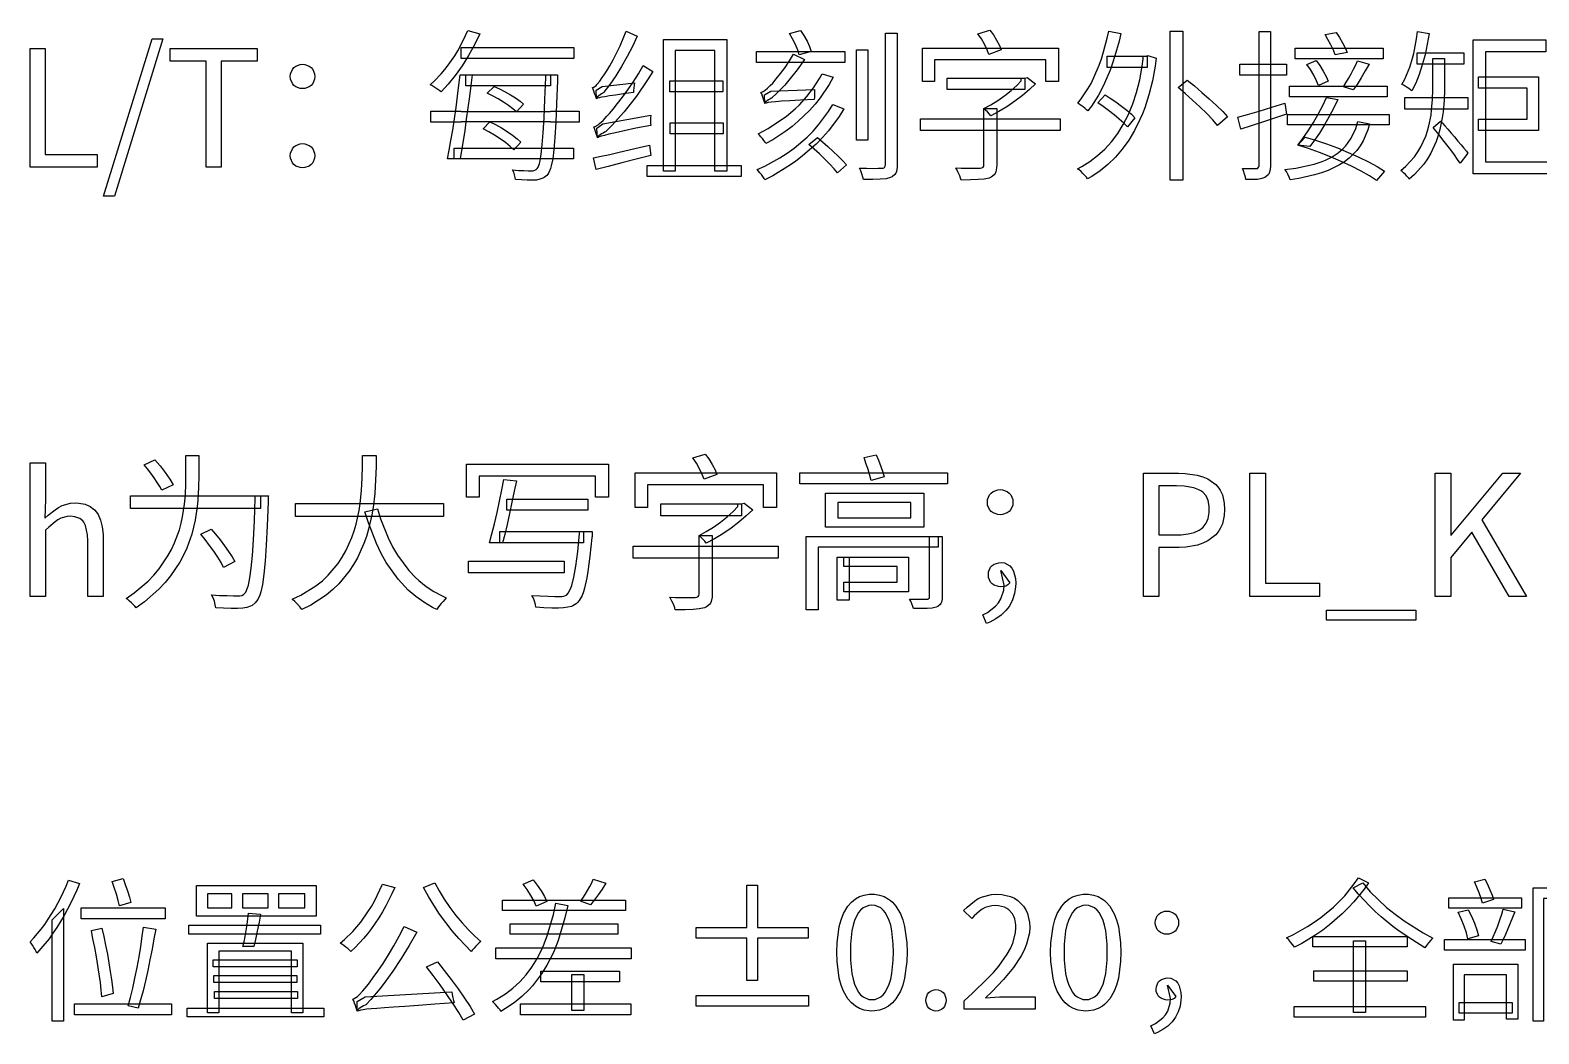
# Model space of a CAD drawing. Header units: millimetres. Extents: x 5 to 292, y 5 to 205.
# Drawn here: x 158 to 179.35, y 90.79 to 105 of the extents above; entities that cross this region are included whole.
import ezdxf

# ---------------------------------------------------------------- set-up
doc = ezdxf.new("R2010")
doc.units = ezdxf.units.MM
doc.layers.add('ANNOTATION', color=7, linetype='Continuous')

msp = doc.modelspace()

# ---------------------------------------------------------------- linework, layer by layer
at = {"layer": 'ANNOTATION'}
for points in [[(159.037, 102.65), (159.725, 104.879), (159.876, 104.879), (159.191, 102.65), (159.037, 102.65)], [(164.193, 104.997), (164.365, 104.947), (164.289, 104.793), (164.204, 104.64), (164.112, 104.494), (164.015, 104.358), (163.915, 104.234), (163.815, 104.125), (163.796, 104.14), (163.771, 104.158), (163.742, 104.178), (163.713, 104.197), (163.686, 104.215), (163.662, 104.228), (163.715, 104.276), (163.818, 104.383), (163.868, 104.443), (163.916, 104.506), (164.007, 104.639), (164.05, 104.709), (164.09, 104.78), (164.162, 104.925), (164.193, 104.997)], [(166.014, 104.029), (166.008, 104.048), (165.999, 104.075), (165.988, 104.105), (165.978, 104.135), (165.968, 104.164), (165.959, 104.189), (165.975, 104.194), (166.007, 104.217), (166.024, 104.234), (166.059, 104.277), (166.096, 104.331), (166.122, 104.368), (166.158, 104.425), (166.201, 104.497), (166.248, 104.582), (166.298, 104.676), (166.347, 104.777), (166.393, 104.881), (166.435, 104.984), (166.591, 104.913), (166.523, 104.769), (166.449, 104.626), (166.37, 104.488), (166.287, 104.355), (166.203, 104.233), (166.117, 104.123), (166.117, 104.116), (166.117, 104.116), (166.102, 104.108), (166.085, 104.098), (166.065, 104.085), (166.045, 104.07), (166.029, 104.056), (166.017, 104.043), (166.014, 104.029)], [(166.964, 104.869), (167.86, 104.869), (167.86, 103.003), (167.69, 103.003), (167.69, 104.711), (167.129, 104.711), (167.129, 103.003), (166.964, 103.003), (166.964, 104.869)], [(168.744, 104.952), (168.902, 104.995), (168.949, 104.924), (168.993, 104.845), (169.03, 104.767), (169.053, 104.7), (168.884, 104.65), (168.863, 104.717), (168.829, 104.796), (168.788, 104.877), (168.744, 104.952)], [(170.102, 104.956), (170.271, 104.956), (170.271, 103.099), (170.27, 103.061), (170.259, 103.001), (170.249, 102.978), (170.236, 102.958), (170.198, 102.926), (170.173, 102.913), (170.111, 102.898), (170.03, 102.889), (169.925, 102.885), (169.792, 102.884), (169.785, 102.921), (169.771, 102.965), (169.753, 103.01), (169.735, 103.049), (169.836, 103.045), (169.929, 103.044), (170.002, 103.045), (170.047, 103.046), (170.072, 103.049), (170.089, 103.058), (170.098, 103.074), (170.102, 103.099), (170.102, 104.956)], [(171.412, 104.947), (171.581, 105), (171.63, 104.934), (171.676, 104.859), (171.715, 104.785), (171.742, 104.721), (171.565, 104.656), (171.541, 104.723), (171.504, 104.8), (171.46, 104.877), (171.412, 104.947)], [(173.262, 104.986), (173.434, 104.954), (173.409, 104.846), (173.35, 104.637), (173.317, 104.535), (173.282, 104.436), (173.204, 104.249), (173.162, 104.162), (173.117, 104.078), (173.021, 103.926), (172.969, 103.857), (172.95, 103.874), (172.926, 103.894), (172.9, 103.914), (172.872, 103.935), (172.845, 103.953), (172.823, 103.967), (172.874, 104.029), (172.969, 104.169), (173.013, 104.246), (173.054, 104.328), (173.128, 104.503), (173.161, 104.596), (173.19, 104.691), (173.241, 104.886), (173.262, 104.986)], [(174.132, 104.984), (174.311, 104.984), (174.311, 102.879), (174.132, 102.879), (174.132, 104.984)], [(175.39, 104.982), (175.55, 104.982), (175.55, 103.083), (175.546, 103.022), (175.533, 102.975), (175.523, 102.957), (175.492, 102.927), (175.472, 102.916), (175.427, 102.899), (175.368, 102.888), (175.294, 102.884), (175.202, 102.884), (175.197, 102.92), (175.185, 102.963), (175.17, 103.007), (175.154, 103.044), (175.219, 103.042), (175.278, 103.042), (175.351, 103.042), (175.368, 103.044), (175.387, 103.064), (175.39, 103.081), (175.39, 104.982)], [(176.324, 104.94), (176.482, 104.966), (176.527, 104.898), (176.57, 104.823), (176.608, 104.748), (176.636, 104.684), (176.468, 104.65), (176.443, 104.715), (176.407, 104.791), (176.365, 104.87), (176.324, 104.94)], [(177.634, 104.982), (177.797, 104.952), (177.771, 104.8), (177.738, 104.651), (177.7, 104.507), (177.656, 104.372), (177.607, 104.249), (177.552, 104.141), (177.534, 104.156), (177.511, 104.172), (177.485, 104.189), (177.459, 104.206), (177.434, 104.221), (177.412, 104.233), (177.453, 104.306), (177.522, 104.475), (177.552, 104.57), (177.578, 104.67), (177.619, 104.876), (177.634, 104.982)], [(179.45, 104.865), (179.45, 104.695), (178.592, 104.695), (178.592, 103.136), (179.489, 103.136), (179.489, 102.968), (178.418, 102.968), (178.418, 104.865), (179.45, 104.865)], [(158, 103.06), (158, 104.739), (158.211, 104.739), (158.211, 103.241), (158.946, 103.241), (158.946, 103.06), (158, 103.06)], [(160.49, 103.06), (160.49, 104.56), (159.981, 104.56), (159.981, 104.739), (161.211, 104.739), (161.211, 104.56), (160.702, 104.56), (160.702, 103.06), (160.49, 103.06)], [(164.097, 104.753), (165.691, 104.753), (165.691, 104.597), (164.097, 104.597), (164.097, 104.753)], [(168.277, 104.7), (169.527, 104.7), (169.527, 104.542), (168.277, 104.542), (168.277, 104.7)], [(168.395, 103.96), (168.39, 103.981), (168.382, 104.007), (168.372, 104.036), (168.362, 104.068), (168.352, 104.097), (168.341, 104.12), (168.372, 104.132), (168.403, 104.152), (168.436, 104.181), (168.473, 104.215), (168.507, 104.252), (168.557, 104.31), (168.617, 104.385), (168.682, 104.472), (168.745, 104.566), (168.801, 104.661), (168.957, 104.585), (168.853, 104.438), (168.738, 104.292), (168.678, 104.223), (168.558, 104.099), (168.498, 104.045), (168.498, 104.04), (168.498, 104.04), (168.482, 104.032), (168.465, 104.023), (168.446, 104.013), (168.427, 104.001), (168.41, 103.988), (168.399, 103.974), (168.395, 103.96)], [(169.692, 104.721), (169.854, 104.721), (169.854, 103.443), (169.692, 103.443), (169.692, 104.721)], [(170.626, 104.746), (172.55, 104.746), (172.55, 104.272), (172.374, 104.272), (172.374, 104.581), (170.796, 104.581), (170.796, 104.272), (170.626, 104.272), (170.626, 104.746)], [(173.75, 104.634), (173.782, 104.634), (173.816, 104.64), (173.936, 104.604), (173.92, 104.492), (173.88, 104.281), (173.831, 104.084), (173.773, 103.902), (173.74, 103.817), (173.705, 103.735), (173.629, 103.582), (173.546, 103.442), (173.455, 103.315), (173.406, 103.257), (173.356, 103.202), (173.252, 103.1), (173.141, 103.009), (173.025, 102.93), (172.964, 102.895), (172.948, 102.918), (172.924, 102.945), (172.898, 102.972), (172.871, 102.999), (172.844, 103.021), (172.82, 103.037), (172.881, 103.069), (172.996, 103.142), (173.105, 103.225), (173.207, 103.318), (173.255, 103.368), (173.302, 103.421), (173.389, 103.537), (173.468, 103.664), (173.54, 103.804), (173.572, 103.878), (173.603, 103.955), (173.657, 104.12), (173.702, 104.299), (173.736, 104.491), (173.75, 104.592), (173.75, 104.634)], [(173.242, 104.634), (173.805, 104.634), (173.805, 104.471), (173.242, 104.471), (173.242, 104.634)], [(175.901, 104.743), (177.144, 104.743), (177.144, 104.592), (175.901, 104.592), (175.901, 104.743)], [(177.628, 104.677), (178.287, 104.677), (178.287, 104.519), (177.628, 104.519), (177.628, 104.677)], [(161.855, 104.173), (161.821, 104.176), (161.761, 104.199), (161.733, 104.219), (161.71, 104.244), (161.684, 104.306), (161.681, 104.343), (161.684, 104.381), (161.71, 104.444), (161.733, 104.47), (161.761, 104.49), (161.821, 104.514), (161.855, 104.517), (161.888, 104.514), (161.949, 104.49), (161.976, 104.47), (161.999, 104.444), (162.025, 104.381), (162.029, 104.343), (162.025, 104.306), (161.999, 104.244), (161.976, 104.219), (161.949, 104.199), (161.888, 104.176), (161.855, 104.173)], [(166.03, 103.477), (166.024, 103.498), (166.016, 103.523), (166.006, 103.551), (165.996, 103.58), (165.986, 103.608), (165.975, 103.631), (165.995, 103.636), (166.036, 103.659), (166.058, 103.677), (166.106, 103.723), (166.16, 103.782), (166.197, 103.822), (166.249, 103.883), (166.313, 103.962), (166.382, 104.054), (166.457, 104.156), (166.532, 104.266), (166.607, 104.381), (166.676, 104.498), (166.813, 104.413), (166.738, 104.295), (166.578, 104.065), (166.492, 103.953), (166.405, 103.846), (166.231, 103.652), (166.144, 103.566), (166.144, 103.562), (166.144, 103.562), (166.127, 103.554), (166.108, 103.544), (166.087, 103.533), (166.065, 103.52), (166.047, 103.505), (166.034, 103.491), (166.03, 103.477)], [(175.117, 104.521), (175.779, 104.521), (175.779, 104.361), (175.117, 104.361), (175.117, 104.521)], [(176.068, 104.514), (176.198, 104.57), (176.25, 104.498), (176.299, 104.419), (176.341, 104.343), (176.37, 104.279), (176.233, 104.215), (176.204, 104.282), (176.164, 104.361), (176.117, 104.442), (176.068, 104.514)], [(176.785, 104.567), (176.947, 104.519), (176.891, 104.423), (176.834, 104.324), (176.777, 104.231), (176.723, 104.155), (176.583, 104.198), (176.62, 104.253), (176.656, 104.314), (176.693, 104.38), (176.728, 104.447), (176.759, 104.511), (176.785, 104.567)], [(177.847, 104.599), (178.012, 104.599), (178.012, 104.15), (178.008, 104.003), (177.994, 103.843), (177.983, 103.761), (177.948, 103.593), (177.924, 103.509), (177.896, 103.425), (177.82, 103.261), (177.774, 103.18), (177.721, 103.103), (177.591, 102.958), (177.515, 102.89), (177.503, 102.91), (177.483, 102.933), (177.46, 102.957), (177.436, 102.98), (177.414, 102.999), (177.396, 103.012), (177.468, 103.074), (177.589, 103.207), (177.638, 103.278), (177.68, 103.35), (177.748, 103.498), (177.773, 103.573), (177.793, 103.648), (177.823, 103.799), (177.832, 103.873), (177.844, 104.018), (177.847, 104.155), (177.847, 104.599)], [(164.083, 104.366), (164.255, 104.366), (164.236, 104.219), (164.216, 104.062), (164.195, 103.9), (164.172, 103.738), (164.15, 103.58), (164.127, 103.432), (164.104, 103.297), (164.083, 103.179), (163.907, 103.179), (163.93, 103.3), (163.954, 103.437), (163.98, 103.586), (164.004, 103.745), (164.027, 103.907), (164.048, 104.068), (164.066, 104.222), (164.083, 104.366)], [(164.166, 104.366), (165.363, 104.366), (165.363, 104.212), (164.166, 104.212), (164.166, 104.366)], [(164.468, 104.109), (164.566, 104.205), (164.641, 104.17), (164.72, 104.129), (164.797, 104.085), (164.869, 104.04), (164.933, 103.995), (164.983, 103.951), (164.88, 103.843), (164.83, 103.888), (164.769, 103.935), (164.698, 103.982), (164.622, 104.029), (164.544, 104.072), (164.468, 104.109)], [(165.295, 104.366), (165.464, 104.366), (165.464, 104.366), (165.464, 104.349), (165.464, 104.332), (165.463, 104.313), (165.462, 104.294), (165.462, 104.281), (165.45, 103.963), (165.439, 103.699), (165.426, 103.483), (165.411, 103.312), (165.394, 103.18), (165.374, 103.08), (165.364, 103.042), (165.34, 102.984), (165.326, 102.964), (165.31, 102.944), (165.275, 102.914), (165.256, 102.903), (165.213, 102.889), (165.164, 102.879), (165.106, 102.878), (165.033, 102.878), (164.952, 102.88), (164.868, 102.884), (164.864, 102.916), (164.855, 102.952), (164.842, 102.989), (164.827, 103.021), (164.911, 103.015), (164.987, 103.012), (165.049, 103.01), (165.093, 103.01), (165.12, 103.011), (165.141, 103.017), (165.159, 103.027), (165.175, 103.044), (165.187, 103.06), (165.207, 103.113), (165.216, 103.15), (165.232, 103.247), (165.246, 103.379), (165.26, 103.549), (165.272, 103.761), (165.283, 104.02), (165.295, 104.329), (165.295, 104.366)], [(166.014, 104.029), (166.009, 104.153), (166.092, 104.205), (166.55, 104.253), (166.545, 104.221), (166.54, 104.182), (166.538, 104.145), (166.538, 104.116), (166.395, 104.097), (166.283, 104.081), (166.196, 104.069), (166.132, 104.058), (166.085, 104.05), (166.053, 104.042), (166.03, 104.036), (166.014, 104.029)], [(167.053, 104.285), (167.802, 104.285), (167.802, 104.127), (167.053, 104.127), (167.053, 104.285)], [(169.206, 104.384), (169.362, 104.333), (169.307, 104.233), (169.18, 104.044), (169.108, 103.954), (169.032, 103.869), (168.869, 103.711), (168.783, 103.638), (168.693, 103.57), (168.508, 103.448), (168.411, 103.394), (168.4, 103.413), (168.382, 103.438), (168.361, 103.465), (168.34, 103.491), (168.321, 103.514), (168.304, 103.532), (168.442, 103.606), (168.703, 103.784), (168.826, 103.888), (168.885, 103.943), (168.992, 104.06), (169.087, 104.184), (169.17, 104.315), (169.206, 104.384)], [(170.977, 104.322), (172.076, 104.322), (172.076, 104.159), (170.977, 104.159), (170.977, 104.322)], [(172.025, 104.322), (172.071, 104.322), (172.11, 104.331), (172.227, 104.242), (172.139, 104.159), (172.04, 104.075), (171.934, 103.993), (171.822, 103.916), (171.707, 103.848), (171.593, 103.788), (171.574, 103.813), (171.548, 103.842), (171.521, 103.87), (171.497, 103.891), (171.595, 103.944), (171.694, 104.006), (171.791, 104.074), (171.881, 104.147), (171.961, 104.219), (172.025, 104.285), (172.025, 104.322)], [(174.243, 104.187), (174.373, 104.29), (174.474, 104.21), (174.58, 104.12), (174.686, 104.027), (174.787, 103.935), (174.875, 103.849), (174.945, 103.772), (174.804, 103.651), (174.737, 103.73), (174.651, 103.819), (174.553, 103.915), (174.449, 104.011), (174.345, 104.103), (174.243, 104.187)], [(175.82, 104.207), (177.204, 104.207), (177.204, 104.058), (175.82, 104.058), (175.82, 104.207)], [(178.495, 104.34), (179.345, 104.34), (179.345, 103.578), (178.495, 103.578), (178.495, 103.738), (179.182, 103.738), (179.182, 104.178), (178.495, 104.178), (178.495, 104.34)], [(168.395, 103.96), (168.391, 104.084), (168.48, 104.137), (169.101, 104.162), (169.099, 104.127), (169.097, 104.088), (169.097, 104.051), (169.096, 104.02), (168.902, 104.011), (168.749, 104.001), (168.633, 103.993), (168.546, 103.987), (168.485, 103.98), (168.443, 103.974), (168.415, 103.967), (168.395, 103.96)], [(173.106, 103.972), (173.21, 104.086), (173.285, 104.039), (173.364, 103.984), (173.443, 103.925), (173.518, 103.866), (173.583, 103.81), (173.633, 103.761), (173.528, 103.631), (173.477, 103.682), (173.412, 103.74), (173.338, 103.802), (173.26, 103.863), (173.182, 103.92), (173.106, 103.972)], [(175.088, 103.768), (175.226, 103.805), (175.391, 103.855), (175.571, 103.911), (175.754, 103.969), (175.777, 103.809), (175.609, 103.754), (175.44, 103.699), (175.278, 103.646), (175.131, 103.598), (175.088, 103.768)], [(175.94, 103.371), (176.01, 103.466), (176.084, 103.574), (176.158, 103.692), (176.228, 103.813), (176.291, 103.934), (176.343, 104.047), (176.503, 104.017), (176.448, 103.901), (176.384, 103.779), (176.314, 103.659), (176.243, 103.544), (176.173, 103.441), (176.109, 103.353), (175.94, 103.371)], [(177.453, 104.045), (178.342, 104.045), (178.342, 103.882), (177.453, 103.882), (177.453, 104.045)], [(163.671, 103.855), (164.099, 103.855), (164.099, 103.85), (165.363, 103.85), (165.363, 103.855), (165.769, 103.855), (165.769, 103.699), (165.363, 103.699), (165.363, 103.701), (164.099, 103.701), (164.099, 103.699), (163.671, 103.699), (163.671, 103.855)], [(166.03, 103.477), (166.021, 103.612), (166.105, 103.672), (166.783, 103.795), (166.78, 103.759), (166.779, 103.72), (166.779, 103.682), (166.781, 103.653), (166.571, 103.611), (166.406, 103.576), (166.282, 103.549), (166.19, 103.527), (166.125, 103.511), (166.081, 103.498), (166.052, 103.488), (166.03, 103.477)], [(169.357, 103.949), (169.513, 103.887), (169.447, 103.779), (169.297, 103.575), (169.212, 103.479), (169.122, 103.388), (168.93, 103.219), (168.828, 103.141), (168.723, 103.069), (168.508, 102.939), (168.398, 102.882), (168.386, 102.902), (168.368, 102.927), (168.347, 102.955), (168.326, 102.981), (168.305, 103.006), (168.288, 103.026), (168.398, 103.076), (168.609, 103.193), (168.711, 103.259), (168.81, 103.33), (168.993, 103.486), (169.078, 103.571), (169.157, 103.66), (169.297, 103.849), (169.357, 103.949)], [(171.497, 103.891), (171.678, 103.891), (171.678, 103.088), (171.676, 103.052), (171.665, 102.994), (171.655, 102.971), (171.641, 102.951), (171.598, 102.919), (171.57, 102.907), (171.501, 102.892), (171.415, 102.884), (171.307, 102.88), (171.174, 102.879), (171.167, 102.906), (171.156, 102.936), (171.143, 102.966), (171.129, 102.997), (171.114, 103.026), (171.1, 103.051), (171.176, 103.049), (171.248, 103.048), (171.314, 103.047), (171.371, 103.046), (171.444, 103.046), (171.469, 103.051), (171.485, 103.059), (171.494, 103.073), (171.497, 103.092), (171.497, 103.891)], [(175.791, 103.807), (177.229, 103.807), (177.229, 103.658), (175.791, 103.658), (175.791, 103.807)], [(164.408, 103.605), (164.504, 103.704), (164.585, 103.664), (164.668, 103.617), (164.749, 103.566), (164.825, 103.515), (164.892, 103.464), (164.944, 103.417), (164.843, 103.307), (164.792, 103.355), (164.726, 103.408), (164.651, 103.462), (164.571, 103.515), (164.489, 103.563), (164.408, 103.605)], [(167.056, 103.688), (167.805, 103.688), (167.805, 103.534), (167.056, 103.534), (167.056, 103.688)], [(170.601, 103.747), (172.573, 103.747), (172.573, 103.582), (170.601, 103.582), (170.601, 103.747)], [(176.789, 103.706), (176.954, 103.676), (176.928, 103.59), (176.861, 103.433), (176.82, 103.364), (176.774, 103.299), (176.664, 103.186), (176.599, 103.137), (176.528, 103.092), (176.366, 103.015), (176.274, 102.982), (176.175, 102.953), (175.953, 102.902), (175.83, 102.882), (175.816, 102.92), (175.799, 102.961), (175.778, 102.999), (175.756, 103.028), (175.908, 103.048), (176.17, 103.105), (176.281, 103.141), (176.331, 103.162), (176.425, 103.209), (176.508, 103.263), (176.58, 103.325), (176.612, 103.359), (176.641, 103.395), (176.694, 103.473), (176.757, 103.606), (176.789, 103.706)], [(177.957, 103.713), (177.984, 103.686), (178.02, 103.646), (178.062, 103.598), (178.108, 103.544), (178.156, 103.488), (178.203, 103.431), (178.248, 103.377), (178.289, 103.328), (178.323, 103.288), (178.346, 103.259), (178.234, 103.119), (178.2, 103.171), (178.155, 103.234), (178.104, 103.304), (178.048, 103.377), (177.991, 103.449), (177.938, 103.517), (177.891, 103.576), (177.854, 103.621), (177.957, 103.713)], [(161.855, 103.051), (161.821, 103.054), (161.761, 103.077), (161.733, 103.098), (161.71, 103.123), (161.684, 103.186), (161.681, 103.223), (161.684, 103.26), (161.71, 103.322), (161.733, 103.347), (161.761, 103.368), (161.821, 103.391), (161.855, 103.394), (161.888, 103.391), (161.949, 103.368), (161.976, 103.347), (161.999, 103.322), (162.025, 103.26), (162.029, 103.223), (162.025, 103.186), (161.999, 103.123), (161.976, 103.098), (161.949, 103.077), (161.888, 103.054), (161.855, 103.051)], [(164.001, 103.33), (165.689, 103.33), (165.689, 103.177), (164.001, 103.177), (164.001, 103.33)], [(165.972, 103.193), (166.08, 103.216), (166.201, 103.242), (166.334, 103.272), (166.474, 103.305), (166.619, 103.34), (166.765, 103.374), (166.781, 103.227), (166.577, 103.175), (166.372, 103.122), (166.178, 103.072), (166.007, 103.028), (165.972, 103.193)], [(169.018, 103.383), (169.14, 103.482), (169.211, 103.421), (169.286, 103.353), (169.363, 103.283), (169.436, 103.215), (169.501, 103.151), (169.552, 103.094), (169.426, 102.98), (169.376, 103.039), (169.314, 103.105), (169.243, 103.176), (169.168, 103.248), (169.093, 103.318), (169.018, 103.383)], [(175.94, 103.371), (176.043, 103.486), (176.19, 103.443), (176.343, 103.391), (176.498, 103.333), (176.652, 103.269), (176.8, 103.204), (176.938, 103.137), (177.061, 103.07), (177.165, 103.003), (177.052, 102.872), (176.953, 102.937), (176.834, 103.005), (176.699, 103.073), (176.553, 103.141), (176.4, 103.207), (176.244, 103.268), (176.089, 103.324), (175.94, 103.371)], [(166.733, 103.085), (168.059, 103.085), (168.059, 102.927), (166.733, 102.927), (166.733, 103.085)], [(158, 96.983), (158, 98.878), (158.219, 98.878), (158.219, 98.359), (158.209, 98.093), (158.255, 98.136), (158.352, 98.213), (158.402, 98.246), (158.455, 98.274), (158.573, 98.306), (158.638, 98.31), (158.687, 98.307), (158.776, 98.291), (158.851, 98.259), (158.912, 98.21), (158.938, 98.18), (158.96, 98.145), (158.996, 98.066), (159.02, 97.971), (159.032, 97.862), (159.033, 97.802), (159.033, 96.983), (158.817, 96.983), (158.817, 97.774), (158.813, 97.859), (158.784, 97.991), (158.758, 98.038), (158.743, 98.057), (158.705, 98.087), (158.631, 98.114), (158.571, 98.119), (158.523, 98.116), (158.433, 98.091), (158.393, 98.069), (158.353, 98.041), (158.266, 97.967), (158.219, 97.921), (158.219, 96.983), (158, 96.983)], [(160.205, 98.978), (160.386, 98.978), (160.386, 98.695), (160.382, 98.529), (160.372, 98.35), (160.364, 98.256), (160.334, 98.064), (160.313, 97.965), (160.287, 97.866), (160.215, 97.667), (160.169, 97.568), (160.116, 97.469), (159.986, 97.275), (159.91, 97.18), (159.823, 97.087), (159.617, 96.91), (159.498, 96.826), (159.481, 96.848), (159.458, 96.871), (159.433, 96.895), (159.406, 96.919), (159.38, 96.94), (159.357, 96.957), (159.471, 97.036), (159.668, 97.201), (159.751, 97.288), (159.825, 97.377), (159.95, 97.558), (160, 97.65), (160.043, 97.743), (160.111, 97.928), (160.136, 98.02), (160.155, 98.112), (160.183, 98.29), (160.192, 98.376), (160.201, 98.542), (160.205, 98.698), (160.205, 98.978)], [(159.612, 98.85), (159.764, 98.917), (159.838, 98.833), (159.912, 98.738), (159.977, 98.645), (160.024, 98.567), (159.862, 98.488), (159.834, 98.541), (159.798, 98.6), (159.755, 98.663), (159.708, 98.728), (159.66, 98.792), (159.612, 98.85)], [(162.705, 98.981), (162.898, 98.981), (162.896, 98.818), (162.889, 98.637), (162.876, 98.444), (162.852, 98.244), (162.836, 98.142), (162.789, 97.937), (162.758, 97.834), (162.722, 97.732), (162.632, 97.533), (162.577, 97.437), (162.516, 97.343), (162.369, 97.165), (162.284, 97.081), (162.189, 97.001), (161.97, 96.86), (161.845, 96.798), (161.819, 96.835), (161.784, 96.875), (161.746, 96.913), (161.709, 96.945), (161.831, 97.003), (162.043, 97.133), (162.135, 97.207), (162.217, 97.285), (162.358, 97.451), (162.417, 97.54), (162.468, 97.631), (162.553, 97.818), (162.586, 97.914), (162.613, 98.01), (162.655, 98.203), (162.669, 98.299), (162.688, 98.486), (162.699, 98.664), (162.703, 98.83), (162.705, 98.981)], [(164.174, 98.855), (166.184, 98.855), (166.184, 98.388), (166, 98.388), (166, 98.688), (164.352, 98.688), (164.352, 98.388), (164.174, 98.388), (164.174, 98.855)], [(167.376, 98.945), (167.553, 99), (167.604, 98.931), (167.651, 98.853), (167.692, 98.776), (167.719, 98.709), (167.536, 98.643), (167.511, 98.712), (167.473, 98.792), (167.427, 98.872), (167.376, 98.945)], [(169.8, 98.95), (169.972, 98.99), (170.005, 98.912), (170.037, 98.826), (170.065, 98.744), (170.084, 98.679), (169.9, 98.624), (169.882, 98.695), (169.856, 98.781), (169.827, 98.87), (169.8, 98.95)], [(164.703, 98.64), (164.881, 98.621), (164.851, 98.475), (164.818, 98.318), (164.784, 98.158), (164.749, 98.003), (164.716, 97.863), (164.686, 97.743), (164.5, 97.743), (164.534, 97.869), (164.57, 98.014), (164.607, 98.172), (164.642, 98.334), (164.674, 98.494), (164.703, 98.64)], [(166.56, 98.735), (168.56, 98.735), (168.56, 98.243), (168.376, 98.243), (168.376, 98.564), (166.736, 98.564), (166.736, 98.243), (166.56, 98.243), (166.56, 98.735)], [(168.891, 98.735), (170.981, 98.735), (170.981, 98.578), (168.891, 98.578), (168.891, 98.735)], [(173.753, 96.983), (173.753, 98.728), (174.25, 98.728), (174.345, 98.725), (174.516, 98.701), (174.593, 98.68), (174.663, 98.651), (174.777, 98.571), (174.822, 98.519), (174.841, 98.49), (174.871, 98.424), (174.898, 98.307), (174.903, 98.216), (174.898, 98.129), (174.871, 98.012), (174.841, 97.945), (174.822, 97.914), (174.777, 97.858), (174.664, 97.77), (174.596, 97.737), (174.52, 97.711), (174.353, 97.682), (174.26, 97.679), (173.972, 97.679), (173.972, 96.983), (173.753, 96.983)], [(175.26, 96.983), (175.26, 98.728), (175.479, 98.728), (175.479, 97.171), (176.243, 97.171), (176.243, 96.983), (175.26, 96.983)], [(177.884, 96.983), (177.884, 98.728), (178.103, 98.728), (178.103, 97.852), (178.108, 97.852), (178.839, 98.728), (179.089, 98.728), (178.541, 98.067), (179.172, 96.983), (178.927, 96.983), (178.403, 97.893), (178.103, 97.536), (178.103, 96.983), (177.884, 96.983)], [(169.253, 98.445), (170.648, 98.445), (170.648, 97.966), (169.253, 97.966), (169.253, 98.445)], [(171.727, 98.14), (171.692, 98.143), (171.629, 98.167), (171.6, 98.188), (171.576, 98.214), (171.549, 98.278), (171.546, 98.317), (171.549, 98.356), (171.576, 98.422), (171.6, 98.449), (171.629, 98.47), (171.692, 98.494), (171.727, 98.497), (171.761, 98.494), (171.824, 98.47), (171.853, 98.449), (171.877, 98.422), (171.904, 98.356), (171.907, 98.317), (171.904, 98.278), (171.877, 98.214), (171.853, 98.188), (171.824, 98.167), (171.761, 98.143), (171.727, 98.14)], [(173.972, 97.857), (174.231, 97.857), (174.287, 97.858), (174.386, 97.869), (174.472, 97.891), (174.542, 97.923), (174.572, 97.943), (174.598, 97.966), (174.64, 98.021), (174.668, 98.09), (174.682, 98.171), (174.684, 98.216), (174.682, 98.262), (174.668, 98.343), (174.639, 98.408), (174.595, 98.459), (174.568, 98.478), (174.538, 98.495), (174.465, 98.522), (174.33, 98.545), (174.222, 98.55), (173.972, 98.55), (173.972, 97.857)], [(159.421, 98.41), (161.257, 98.41), (161.257, 98.231), (159.421, 98.231), (159.421, 98.41)], [(161.186, 98.41), (161.371, 98.41), (161.371, 98.41), (161.37, 98.392), (161.369, 98.373), (161.369, 98.352), (161.369, 98.317), (161.355, 97.986), (161.34, 97.709), (161.325, 97.482), (161.308, 97.299), (161.289, 97.156), (161.265, 97.048), (161.252, 97.005), (161.222, 96.94), (161.205, 96.917), (161.184, 96.893), (161.141, 96.858), (161.119, 96.846), (161.068, 96.829), (161.007, 96.819), (160.935, 96.816), (160.842, 96.815), (160.736, 96.818), (160.626, 96.824), (160.62, 96.867), (160.607, 96.917), (160.588, 96.966), (160.564, 97.009), (160.681, 97), (160.788, 96.996), (160.876, 96.995), (160.933, 96.995), (160.968, 96.995), (160.995, 97), (161.018, 97.011), (161.038, 97.029), (161.052, 97.047), (161.077, 97.105), (161.088, 97.144), (161.108, 97.247), (161.127, 97.386), (161.144, 97.566), (161.159, 97.788), (161.173, 98.056), (161.186, 98.374), (161.186, 98.41)], [(161.755, 98.3), (163.85, 98.3), (163.85, 98.116), (161.755, 98.116), (161.755, 98.3)], [(162.915, 98.226), (162.958, 98.084), (163.064, 97.816), (163.127, 97.689), (163.197, 97.569), (163.359, 97.351), (163.451, 97.254), (163.5, 97.209), (163.603, 97.127), (163.712, 97.054), (163.828, 96.992), (163.888, 96.964), (163.866, 96.943), (163.842, 96.915), (163.817, 96.885), (163.793, 96.855), (163.771, 96.825), (163.755, 96.798), (163.692, 96.83), (163.571, 96.902), (163.457, 96.983), (163.351, 97.074), (163.301, 97.124), (163.207, 97.229), (163.039, 97.465), (162.967, 97.595), (162.901, 97.733), (162.786, 98.027), (162.738, 98.183), (162.915, 98.226)], [(164.743, 98.364), (165.891, 98.364), (165.891, 98.207), (164.743, 98.207), (164.743, 98.364)], [(166.924, 98.295), (168.067, 98.295), (168.067, 98.126), (166.924, 98.126), (166.924, 98.295)], [(168.014, 98.295), (168.062, 98.295), (168.103, 98.305), (168.224, 98.212), (168.133, 98.125), (168.03, 98.038), (167.919, 97.953), (167.803, 97.873), (167.684, 97.802), (167.565, 97.74), (167.545, 97.766), (167.518, 97.796), (167.49, 97.825), (167.465, 97.847), (167.567, 97.902), (167.67, 97.966), (167.771, 98.038), (167.864, 98.113), (167.947, 98.188), (168.014, 98.257), (168.014, 98.295)], [(169.431, 98.314), (169.431, 98.097), (170.462, 98.097), (170.462, 98.314), (169.431, 98.314)], [(160.414, 97.866), (160.562, 97.938), (160.624, 97.865), (160.688, 97.786), (160.75, 97.703), (160.808, 97.622), (160.858, 97.547), (160.895, 97.481), (160.738, 97.395), (160.702, 97.464), (160.655, 97.542), (160.6, 97.624), (160.539, 97.708), (160.476, 97.79), (160.414, 97.866)], [(164.645, 97.905), (165.831, 97.905), (165.831, 97.743), (164.645, 97.743), (164.645, 97.905)], [(165.776, 97.905), (165.955, 97.905), (165.955, 97.905), (165.954, 97.889), (165.953, 97.873), (165.953, 97.853), (165.951, 97.835), (165.948, 97.821), (165.919, 97.553), (165.89, 97.338), (165.876, 97.249), (165.844, 97.104), (165.828, 97.048), (165.809, 97), (165.768, 96.926), (165.745, 96.9), (165.725, 96.881), (165.681, 96.853), (165.658, 96.844), (165.607, 96.831), (165.546, 96.824), (165.474, 96.821), (165.38, 96.821), (165.271, 96.825), (165.157, 96.831), (165.152, 96.871), (165.139, 96.917), (165.121, 96.961), (165.098, 97), (165.218, 96.992), (165.33, 96.987), (165.423, 96.984), (165.486, 96.983), (165.522, 96.984), (165.551, 96.988), (165.575, 96.996), (165.595, 97.009), (165.614, 97.029), (165.648, 97.093), (165.664, 97.138), (165.694, 97.256), (165.723, 97.415), (165.749, 97.62), (165.774, 97.876), (165.776, 97.905)], [(167.465, 97.847), (167.653, 97.847), (167.653, 97.012), (167.651, 96.975), (167.639, 96.914), (167.629, 96.891), (167.615, 96.87), (167.57, 96.837), (167.541, 96.824), (167.469, 96.808), (167.38, 96.8), (167.268, 96.796), (167.129, 96.795), (167.122, 96.823), (167.111, 96.854), (167.097, 96.886), (167.082, 96.918), (167.067, 96.948), (167.053, 96.974), (167.131, 96.972), (167.206, 96.97), (167.274, 96.969), (167.334, 96.969), (167.41, 96.969), (167.436, 96.973), (167.453, 96.982), (167.462, 96.996), (167.465, 97.017), (167.465, 97.847)], [(168.979, 97.833), (170.848, 97.833), (170.848, 97.683), (169.15, 97.683), (169.15, 96.795), (168.979, 96.795), (168.979, 97.833)], [(170.727, 97.833), (170.905, 97.833), (170.905, 96.983), (170.904, 96.952), (170.894, 96.903), (170.886, 96.885), (170.875, 96.869), (170.842, 96.844), (170.82, 96.833), (170.764, 96.82), (170.693, 96.814), (170.606, 96.812), (170.5, 96.812), (170.491, 96.844), (170.477, 96.881), (170.46, 96.917), (170.443, 96.947), (170.495, 96.946), (170.545, 96.945), (170.634, 96.945), (170.686, 96.945), (170.704, 96.948), (170.724, 96.966), (170.727, 96.981), (170.727, 97.833)], [(166.534, 97.698), (168.584, 97.698), (168.584, 97.526), (166.534, 97.526), (166.534, 97.698)], [(164.205, 97.485), (165.555, 97.485), (165.555, 97.321), (164.205, 97.321), (164.205, 97.485)], [(169.419, 97.543), (169.588, 97.543), (169.588, 96.933), (169.419, 96.933), (169.419, 97.543)], [(169.514, 97.543), (170.431, 97.543), (170.431, 97.052), (169.514, 97.052), (169.514, 97.186), (170.269, 97.186), (170.269, 97.41), (169.514, 97.41), (169.514, 97.543)], [(171.534, 96.6), (171.479, 96.724), (171.549, 96.76), (171.662, 96.846), (171.705, 96.895), (171.738, 96.949), (171.776, 97.074), (171.781, 97.145), (171.736, 97.354), (171.865, 97.176), (171.837, 97.148), (171.805, 97.132), (171.772, 97.124), (171.738, 97.121), (171.703, 97.124), (171.64, 97.145), (171.612, 97.164), (171.589, 97.188), (171.563, 97.253), (171.56, 97.293), (171.563, 97.333), (171.591, 97.397), (171.615, 97.421), (171.643, 97.44), (171.706, 97.462), (171.741, 97.464), (171.788, 97.459), (171.864, 97.42), (171.893, 97.385), (171.916, 97.343), (171.942, 97.237), (171.946, 97.174), (171.944, 97.123), (171.93, 97.027), (171.902, 96.938), (171.861, 96.858), (171.835, 96.82), (171.806, 96.785), (171.741, 96.721), (171.665, 96.666), (171.58, 96.62), (171.534, 96.6)], [(176.343, 96.65), (176.343, 96.793), (177.61, 96.793), (177.61, 96.65), (176.343, 96.65)], [(158.541, 92.967), (158.696, 92.922), (158.658, 92.829), (158.575, 92.647), (158.529, 92.557), (158.48, 92.468), (158.377, 92.298), (158.323, 92.218), (158.267, 92.14), (158.152, 92), (158.094, 91.936), (158.083, 91.959), (158.069, 91.986), (158.052, 92.017), (158.034, 92.049), (158.016, 92.077), (158, 92.098), (158.053, 92.153), (158.157, 92.276), (158.207, 92.344), (158.256, 92.415), (158.35, 92.565), (158.393, 92.644), (158.435, 92.724), (158.509, 92.886), (158.541, 92.967)], [(159.16, 92.95), (159.314, 92.991), (159.345, 92.907), (159.377, 92.816), (159.405, 92.727), (159.426, 92.651), (159.262, 92.604), (159.245, 92.68), (159.22, 92.771), (159.19, 92.865), (159.16, 92.95)], [(160.352, 92.893), (162.048, 92.893), (162.048, 92.459), (160.352, 92.459), (160.352, 92.893)], [(162.984, 92.913), (163.158, 92.865), (163.12, 92.776), (163.035, 92.604), (162.987, 92.519), (162.936, 92.438), (162.83, 92.284), (162.774, 92.211), (162.717, 92.142), (162.599, 92.017), (162.539, 91.96), (162.52, 91.979), (162.496, 92), (162.468, 92.021), (162.439, 92.043), (162.412, 92.063), (162.388, 92.078), (162.45, 92.129), (162.567, 92.244), (162.624, 92.308), (162.678, 92.375), (162.78, 92.519), (162.828, 92.595), (162.872, 92.673), (162.95, 92.832), (162.984, 92.913)], [(163.727, 92.931), (163.787, 92.816), (163.858, 92.699), (163.937, 92.583), (164.022, 92.47), (164.111, 92.363), (164.202, 92.264), (164.292, 92.176), (164.379, 92.1), (164.356, 92.082), (164.332, 92.059), (164.307, 92.034), (164.283, 92.009), (164.26, 91.985), (164.241, 91.96), (164.154, 92.047), (164.064, 92.144), (163.972, 92.252), (163.881, 92.368), (163.794, 92.489), (163.711, 92.614), (163.635, 92.74), (163.568, 92.865), (163.727, 92.931)], [(164.976, 92.913), (165.118, 92.972), (165.176, 92.9), (165.231, 92.818), (165.277, 92.738), (165.309, 92.669), (165.159, 92.601), (165.13, 92.672), (165.085, 92.754), (165.032, 92.837), (164.976, 92.913)], [(165.968, 92.981), (166.147, 92.926), (166.093, 92.844), (166.038, 92.763), (165.983, 92.687), (165.931, 92.621), (165.789, 92.671), (165.82, 92.716), (165.853, 92.767), (165.886, 92.822), (165.918, 92.878), (165.946, 92.932), (165.968, 92.981)], [(169.007, 92.15), (168.29, 92.15), (168.29, 91.55), (168.141, 91.55), (168.141, 92.15), (167.424, 92.15), (167.424, 92.3), (168.141, 92.3), (168.141, 92.898), (168.29, 92.898), (168.29, 92.3), (169.007, 92.3), (169.007, 92.15)], [(176.796, 93), (176.94, 92.933), (176.876, 92.841), (176.731, 92.662), (176.651, 92.576), (176.566, 92.492), (176.385, 92.336), (176.29, 92.263), (176.192, 92.195), (175.994, 92.073), (175.893, 92.019), (175.87, 92.053), (175.841, 92.089), (175.809, 92.123), (175.778, 92.152), (175.877, 92.201), (176.073, 92.312), (176.17, 92.376), (176.264, 92.443), (176.441, 92.589), (176.524, 92.668), (176.602, 92.748), (176.738, 92.915), (176.796, 93)], [(176.857, 92.931), (176.964, 92.806), (177.195, 92.584), (177.318, 92.486), (177.445, 92.394), (177.712, 92.225), (177.851, 92.148), (177.82, 92.12), (177.787, 92.084), (177.759, 92.046), (177.737, 92.011), (177.551, 92.127), (177.372, 92.249), (177.285, 92.313), (177.117, 92.451), (177.035, 92.524), (176.955, 92.601), (176.799, 92.769), (176.722, 92.861), (176.857, 92.931)], [(178.439, 92.946), (178.586, 92.985), (178.622, 92.913), (178.657, 92.834), (178.687, 92.758), (178.708, 92.695), (178.553, 92.645), (178.533, 92.71), (178.506, 92.788), (178.473, 92.87), (178.439, 92.946)], [(160.509, 92.776), (160.509, 92.579), (160.856, 92.579), (160.856, 92.776), (160.509, 92.776)], [(161.006, 92.776), (161.006, 92.579), (161.366, 92.579), (161.366, 92.776), (161.006, 92.776)], [(161.516, 92.776), (161.516, 92.579), (161.885, 92.579), (161.885, 92.776), (161.516, 92.776)], [(164.686, 92.688), (166.424, 92.688), (166.424, 92.538), (164.686, 92.538), (164.686, 92.688)], [(169.911, 91.117), (169.874, 91.118), (169.804, 91.13), (169.738, 91.152), (169.677, 91.187), (169.649, 91.208), (169.621, 91.232), (169.572, 91.29), (169.509, 91.398), (169.475, 91.485), (169.449, 91.583), (169.418, 91.816), (169.414, 91.95), (169.418, 92.083), (169.449, 92.313), (169.475, 92.41), (169.509, 92.496), (169.572, 92.602), (169.621, 92.658), (169.649, 92.682), (169.677, 92.703), (169.738, 92.736), (169.804, 92.759), (169.874, 92.77), (169.911, 92.771), (169.949, 92.77), (170.02, 92.758), (170.086, 92.736), (170.147, 92.702), (170.175, 92.68), (170.202, 92.657), (170.251, 92.6), (170.314, 92.494), (170.347, 92.409), (170.374, 92.313), (170.404, 92.083), (170.408, 91.95), (170.404, 91.816), (170.374, 91.583), (170.347, 91.485), (170.314, 91.398), (170.251, 91.29), (170.202, 91.232), (170.175, 91.208), (170.147, 91.187), (170.086, 91.152), (170.02, 91.13), (169.949, 91.118), (169.911, 91.117)], [(171.217, 91.145), (171.217, 91.263), (171.337, 91.37), (171.544, 91.571), (171.63, 91.664), (171.706, 91.753), (171.827, 91.921), (171.871, 92.001), (171.905, 92.077), (171.945, 92.224), (171.95, 92.294), (171.948, 92.338), (171.932, 92.42), (171.918, 92.457), (171.9, 92.491), (171.851, 92.547), (171.821, 92.569), (171.786, 92.587), (171.703, 92.607), (171.655, 92.61), (171.607, 92.607), (171.516, 92.58), (171.473, 92.558), (171.432, 92.53), (171.358, 92.463), (171.324, 92.425), (171.208, 92.538), (171.257, 92.589), (171.361, 92.674), (171.416, 92.708), (171.474, 92.735), (171.605, 92.767), (171.679, 92.771), (171.749, 92.767), (171.873, 92.739), (171.927, 92.713), (171.976, 92.681), (172.056, 92.6), (172.088, 92.55), (172.113, 92.495), (172.142, 92.371), (172.146, 92.302), (172.141, 92.223), (172.101, 92.061), (172.066, 91.98), (172.023, 91.898), (171.913, 91.732), (171.846, 91.647), (171.773, 91.562), (171.609, 91.39), (171.518, 91.302), (171.583, 91.307), (171.65, 91.312), (171.717, 91.316), (171.78, 91.317), (172.222, 91.317), (172.222, 91.145), (171.217, 91.145)], [(172.937, 91.117), (172.9, 91.118), (172.83, 91.13), (172.764, 91.152), (172.703, 91.187), (172.674, 91.208), (172.647, 91.232), (172.597, 91.29), (172.535, 91.398), (172.501, 91.485), (172.474, 91.583), (172.444, 91.816), (172.44, 91.95), (172.444, 92.083), (172.474, 92.313), (172.501, 92.41), (172.535, 92.496), (172.597, 92.602), (172.647, 92.658), (172.674, 92.682), (172.703, 92.703), (172.764, 92.736), (172.83, 92.759), (172.9, 92.77), (172.937, 92.771), (172.975, 92.77), (173.046, 92.758), (173.112, 92.736), (173.172, 92.702), (173.201, 92.68), (173.228, 92.657), (173.277, 92.6), (173.339, 92.494), (173.373, 92.409), (173.4, 92.313), (173.43, 92.083), (173.434, 91.95), (173.43, 91.816), (173.4, 91.583), (173.373, 91.485), (173.339, 91.398), (173.277, 91.29), (173.228, 91.232), (173.201, 91.208), (173.172, 91.187), (173.112, 91.152), (173.046, 91.13), (172.975, 91.118), (172.937, 91.117)], [(178.075, 92.719), (179.104, 92.719), (179.104, 92.571), (178.075, 92.571), (178.075, 92.719)], [(179.268, 92.861), (179.832, 92.861), (179.832, 92.71), (179.414, 92.71), (179.414, 90.975), (179.268, 90.975), (179.268, 92.861)], [(158.31, 92.407), (158.471, 92.568), (158.473, 92.566), (158.473, 90.975), (158.31, 90.975), (158.31, 92.407)], [(158.722, 92.579), (159.91, 92.579), (159.91, 92.42), (158.722, 92.42), (158.722, 92.579)], [(161.091, 92.501), (161.259, 92.49), (161.239, 92.373), (161.214, 92.249), (161.189, 92.13), (161.165, 92.028), (161.011, 92.028), (161.026, 92.096), (161.041, 92.173), (161.056, 92.256), (161.069, 92.341), (161.081, 92.424), (161.091, 92.501)], [(165.438, 92.645), (165.606, 92.612), (165.567, 92.437), (165.47, 92.115), (165.413, 91.969), (165.382, 91.899), (165.313, 91.767), (165.237, 91.643), (165.153, 91.528), (165.108, 91.474), (165.06, 91.422), (164.959, 91.324), (164.847, 91.234), (164.726, 91.151), (164.662, 91.112), (164.649, 91.132), (164.629, 91.156), (164.607, 91.182), (164.583, 91.209), (164.561, 91.234), (164.542, 91.252), (164.605, 91.286), (164.724, 91.359), (164.832, 91.441), (164.931, 91.532), (164.976, 91.58), (165.019, 91.63), (165.099, 91.738), (165.172, 91.853), (165.236, 91.978), (165.265, 92.043), (165.318, 92.181), (165.404, 92.481), (165.438, 92.645)], [(169.911, 91.278), (169.956, 91.282), (170.036, 91.317), (170.071, 91.348), (170.104, 91.388), (170.157, 91.497), (170.178, 91.567), (170.195, 91.647), (170.214, 91.838), (170.216, 91.95), (170.214, 92.061), (170.195, 92.251), (170.178, 92.33), (170.157, 92.398), (170.104, 92.506), (170.071, 92.546), (170.036, 92.576), (169.956, 92.61), (169.911, 92.614), (169.868, 92.61), (169.788, 92.576), (169.752, 92.546), (169.719, 92.506), (169.665, 92.398), (169.644, 92.33), (169.628, 92.251), (169.608, 92.061), (169.606, 91.95), (169.608, 91.838), (169.628, 91.647), (169.644, 91.567), (169.665, 91.497), (169.719, 91.388), (169.752, 91.348), (169.788, 91.317), (169.868, 91.282), (169.911, 91.278)], [(172.937, 91.278), (172.981, 91.282), (173.061, 91.317), (173.097, 91.348), (173.13, 91.388), (173.183, 91.497), (173.204, 91.567), (173.221, 91.647), (173.24, 91.838), (173.242, 91.95), (173.24, 92.061), (173.221, 92.251), (173.204, 92.33), (173.183, 92.398), (173.13, 92.506), (173.097, 92.546), (173.061, 92.576), (172.981, 92.61), (172.937, 92.614), (172.894, 92.61), (172.814, 92.576), (172.778, 92.546), (172.745, 92.506), (172.691, 92.398), (172.67, 92.33), (172.653, 92.251), (172.634, 92.061), (172.632, 91.95), (172.634, 91.838), (172.653, 91.647), (172.67, 91.567), (172.691, 91.497), (172.745, 91.388), (172.778, 91.348), (172.814, 91.317), (172.894, 91.282), (172.937, 91.278)], [(174.086, 92.204), (174.054, 92.207), (173.997, 92.229), (173.971, 92.248), (173.949, 92.272), (173.924, 92.331), (173.92, 92.366), (173.924, 92.402), (173.949, 92.462), (173.971, 92.487), (173.997, 92.506), (174.054, 92.529), (174.086, 92.531), (174.118, 92.529), (174.175, 92.506), (174.201, 92.487), (174.223, 92.462), (174.248, 92.402), (174.252, 92.366), (174.248, 92.331), (174.223, 92.272), (174.201, 92.248), (174.175, 92.229), (174.118, 92.207), (174.086, 92.204)], [(178.208, 92.514), (178.35, 92.551), (178.397, 92.46), (178.439, 92.36), (178.473, 92.264), (178.494, 92.18), (178.346, 92.137), (178.324, 92.222), (178.291, 92.32), (178.251, 92.421), (178.208, 92.514)], [(178.845, 92.558), (179.008, 92.52), (178.977, 92.442), (178.944, 92.36), (178.91, 92.278), (178.876, 92.2), (178.843, 92.128), (178.812, 92.065), (178.673, 92.102), (178.704, 92.168), (178.737, 92.243), (178.769, 92.325), (178.799, 92.407), (178.825, 92.486), (178.845, 92.558)], [(158.866, 92.255), (159.014, 92.289), (159.041, 92.171), (159.067, 92.047), (159.092, 91.921), (159.114, 91.797), (159.134, 91.676), (159.151, 91.561), (159.165, 91.457), (159.175, 91.367), (159.014, 91.319), (159.005, 91.413), (158.993, 91.52), (158.977, 91.637), (158.958, 91.76), (158.937, 91.886), (158.913, 92.014), (158.889, 92.138), (158.866, 92.255)], [(159.605, 92.305), (159.777, 92.277), (159.752, 92.137), (159.724, 91.991), (159.695, 91.84), (159.663, 91.69), (159.63, 91.543), (159.597, 91.403), (159.563, 91.274), (159.53, 91.158), (159.387, 91.191), (159.419, 91.309), (159.451, 91.44), (159.482, 91.582), (159.512, 91.732), (159.54, 91.883), (159.565, 92.032), (159.587, 92.175), (159.605, 92.305)], [(160.245, 92.333), (162.107, 92.333), (162.107, 92.204), (160.245, 92.204), (160.245, 92.333)], [(162.628, 91.114), (162.622, 91.135), (162.613, 91.163), (162.602, 91.196), (162.59, 91.23), (162.578, 91.262), (162.565, 91.287), (162.587, 91.294), (162.632, 91.324), (162.655, 91.346), (162.706, 91.401), (162.763, 91.47), (162.802, 91.518), (162.856, 91.591), (162.922, 91.683), (162.994, 91.791), (163.071, 91.912), (163.148, 92.042), (163.222, 92.176), (163.291, 92.311), (163.47, 92.235), (163.362, 92.046), (163.248, 91.86), (163.13, 91.68), (163.008, 91.51), (162.947, 91.43), (162.822, 91.282), (162.759, 91.215), (162.759, 91.208), (162.759, 91.208), (162.739, 91.199), (162.718, 91.189), (162.694, 91.176), (162.671, 91.162), (162.649, 91.146), (162.633, 91.13), (162.628, 91.114)], [(164.791, 92.35), (166.317, 92.35), (166.317, 92.204), (164.791, 92.204), (164.791, 92.35)], [(160.511, 92.076), (161.859, 92.076), (161.859, 91.09), (161.697, 91.09), (161.697, 91.965), (160.668, 91.965), (160.668, 91.09), (160.511, 91.09), (160.511, 92.076)], [(176.15, 92.172), (177.485, 92.172), (177.485, 92.026), (176.15, 92.026), (176.15, 92.172)], [(176.726, 92.111), (176.896, 92.111), (176.896, 91.097), (176.726, 91.097), (176.726, 92.111)], [(178.012, 92.13), (179.154, 92.13), (179.154, 91.98), (178.012, 91.98), (178.012, 92.13)], [(160.59, 91.843), (161.778, 91.843), (161.778, 91.744), (160.59, 91.744), (160.59, 91.843)], [(163.609, 91.742), (163.762, 91.812), (163.86, 91.692), (163.959, 91.562), (164.055, 91.43), (164.145, 91.301), (164.224, 91.18), (164.287, 91.073), (164.126, 90.986), (164.065, 91.094), (163.987, 91.218), (163.898, 91.351), (163.802, 91.487), (163.704, 91.62), (163.609, 91.742)], [(164.588, 92.011), (166.506, 92.011), (166.506, 91.858), (164.588, 91.858), (164.588, 92.011)], [(160.599, 91.618), (161.774, 91.618), (161.774, 91.52), (160.599, 91.52), (160.599, 91.618)], [(165.227, 91.681), (166.341, 91.681), (166.341, 91.529), (165.227, 91.529), (165.227, 91.681)], [(165.667, 91.633), (165.837, 91.633), (165.837, 91.125), (165.667, 91.125), (165.667, 91.633)], [(176.163, 91.686), (177.485, 91.686), (177.485, 91.539), (176.163, 91.539), (176.163, 91.686)], [(178.139, 91.779), (179.054, 91.779), (179.054, 91.001), (178.891, 91.001), (178.891, 91.631), (178.293, 91.631), (178.293, 90.986), (178.139, 90.986), (178.139, 91.779)], [(160.607, 91.391), (161.782, 91.391), (161.782, 91.293), (160.607, 91.293), (160.607, 91.391)], [(162.628, 91.114), (162.626, 91.252), (162.741, 91.317), (163.965, 91.387), (163.972, 91.349), (163.982, 91.306), (163.992, 91.265), (163.999, 91.232), (163.728, 91.214), (163.497, 91.197), (163.303, 91.183), (163.142, 91.172), (163.012, 91.163), (162.907, 91.155), (162.825, 91.147), (162.761, 91.141), (162.713, 91.134), (162.678, 91.128), (162.651, 91.121), (162.628, 91.114)], [(170.818, 91.117), (170.79, 91.119), (170.739, 91.14), (170.717, 91.159), (170.698, 91.182), (170.677, 91.236), (170.674, 91.267), (170.677, 91.3), (170.698, 91.356), (170.717, 91.378), (170.739, 91.396), (170.79, 91.417), (170.818, 91.42), (170.847, 91.417), (170.897, 91.396), (170.92, 91.378), (170.938, 91.356), (170.959, 91.3), (170.962, 91.267), (170.959, 91.236), (170.938, 91.182), (170.92, 91.159), (170.897, 91.14), (170.847, 91.119), (170.818, 91.117)], [(173.91, 90.794), (173.859, 90.907), (173.924, 90.941), (174.027, 91.019), (174.066, 91.064), (174.097, 91.114), (174.132, 91.228), (174.136, 91.293), (174.095, 91.485), (174.212, 91.321), (174.187, 91.296), (174.158, 91.281), (174.127, 91.274), (174.097, 91.271), (174.064, 91.274), (174.007, 91.293), (173.981, 91.311), (173.96, 91.333), (173.936, 91.392), (173.933, 91.428), (173.937, 91.465), (173.962, 91.524), (173.983, 91.546), (174.009, 91.563), (174.067, 91.583), (174.099, 91.585), (174.142, 91.581), (174.212, 91.545), (174.239, 91.513), (174.26, 91.474), (174.284, 91.377), (174.287, 91.319), (174.285, 91.273), (174.272, 91.185), (174.247, 91.104), (174.209, 91.03), (174.185, 90.996), (174.159, 90.963), (174.099, 90.905), (174.03, 90.854), (173.952, 90.812), (173.91, 90.794)], [(158.628, 91.219), (159.999, 91.219), (159.999, 91.062), (158.628, 91.062), (158.628, 91.219)], [(164.939, 91.217), (166.5, 91.217), (166.5, 91.064), (164.939, 91.064), (164.939, 91.217)], [(169.015, 91.335), (169.015, 91.184), (167.424, 91.184), (167.424, 91.335), (169.015, 91.335)], [(175.887, 91.18), (177.746, 91.18), (177.746, 91.032), (175.887, 91.032), (175.887, 91.18)], [(178.223, 91.237), (178.971, 91.237), (178.971, 91.088), (178.223, 91.088), (178.223, 91.237)], [(160.222, 91.158), (162.157, 91.158), (162.157, 91.036), (160.222, 91.036), (160.222, 91.158)]]:
    msp.add_lwpolyline(points, close=True, dxfattribs=at)

doc.saveas('drawing.dxf')
